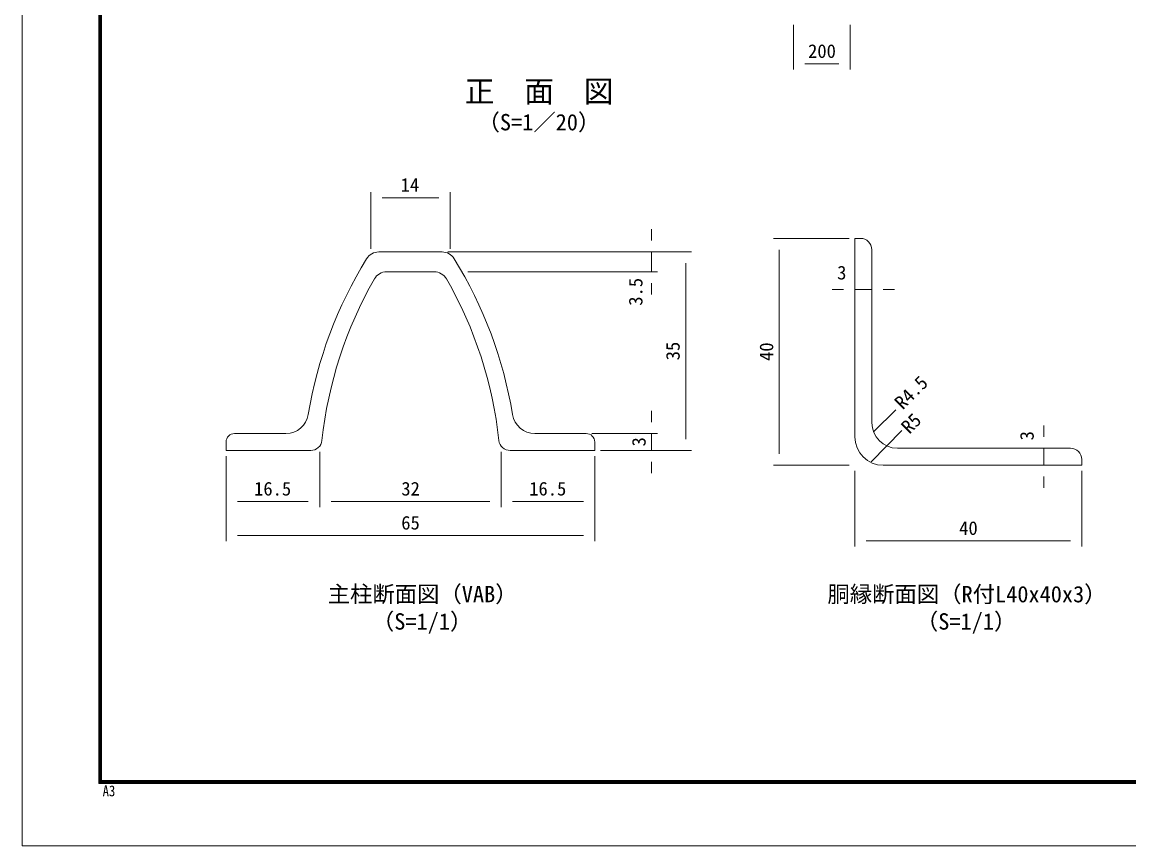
# Model space of a CAD drawing. Units: millimetres, scale not verified. Extents: x -4200 to 4200, y -2970 to 2970.
# Drawn here: x -4200 to -298, y -2970 to -66 of the extents above; entities that cross this region are included whole.
import ezdxf
from ezdxf.enums import TextEntityAlignment as Align

# ---------------------------------------------------------------- set-up
doc = ezdxf.new("R2010")
doc.units = ezdxf.units.MM
doc.header["$LTSCALE"] = 20
for name, color, linetype, lineweight in [('0-0_D-STR1', 1, 'Continuous', 18), ('0-2_D-STR-DIM', 7, 'Continuous', 9), ('0-B_D-TTL', 7, 'Continuous', 9)]:
    doc.layers.add(name, color=color, linetype=linetype, lineweight=lineweight)
doc.layers.add('0-8_D-TTL-TXT', color=7, linetype='Continuous')
doc.styles.add('ＭＳ ゴシック', font='')
doc.styles.get('ＭＳ ゴシック').set_extended_font_data('MS Gothic')

msp = doc.modelspace()

# ---------------------------------------------------------------- linework, layer by layer
at = {"layer": '0-0_D-STR1'}
for p, q in [((-1263.97, -1528.29), (-1263.97, -828.29)), ((-1243.97, -828.29), (-1263.97, -828.29)), ((-2942.87, -876.31), (-2719.05, -876.31)), ((-1203.97, -868.29), (-1203.97, -1478.29)), ((-2914.74, -946.31), (-2747.18, -946.31)), ((-3269.88, -1516.31), (-3450.96, -1516.31)), ((-2392.04, -1516.31), (-2210.96, -1516.31)), ((-3480.96, -1576.31), (-3480.96, -1546.31)), ((-2180.96, -1576.31), (-2180.96, -1546.31)), ((-3182.55, -1576.31), (-3480.96, -1576.31)), ((-2479.37, -1576.31), (-2180.96, -1576.31)), ((-1113.97, -1568.29), (-503.97, -1568.29))]:
    msp.add_line(p, q, dxfattribs=at)
msp.add_lwpolyline([(-1163.97, -1628.29), (-463.97, -1628.29), (-463.97, -1608.29)], dxfattribs=at)
for centre, radius, start, end in [((-1243.97, -868.29), 40, 0, 90), ((-2942.87, -926.31), 50, 90, 148.30182), ((-2719.05, -926.31), 50, 31.69818, 90), ((-1698.96, -1694.51), 1512, 148.30182, 170.6662), ((-3962.96, -1694.51), 1512, 9.3338, 31.69818), ((-1698.96, -1694.51), 1452, 150.13204, 173.91336), ((-2914.74, -996.31), 50, 90, 150.13204), ((-2747.18, -996.31), 50, 29.86796, 90), ((-3962.96, -1694.51), 1452, 6.08664, 29.86796), ((-3269.88, -1436.31), 80, 270, 350.6662), ((-2392.04, -1436.31), 80, 189.3338, 270), ((-1113.97, -1478.29), 90, 180.00046, 270), ((-3450.96, -1546.31), 30, 90, 180), ((-2210.96, -1546.31), 30, 0, 90), ((-3182.55, -1536.31), 40, 270, 353.91336), ((-2479.37, -1536.31), 40, 186.08664, 270), ((-1163.97, -1528.29), 100, 180.00043, 270), ((-503.97, -1608.29), 40, 0, 90)]:
    msp.add_arc(centre, radius, start, end, dxfattribs=at)
at = {"layer": '0-2_D-STR-DIM'}
for p, q in [((-1479.97, -76.08), (-1479.97, -233.4)), ((-1279.97, -76.08), (-1279.97, -233.4)), ((-1439.97, -213.4), (-1319.97, -213.4)), ((-2970.96, -864.95), (-2970.96, -665.18)), ((-2930.96, -685.18), (-2730.96, -685.18)), ((-2690.96, -864.95), (-2690.96, -665.18)), ((-1980.42, -836.31), (-1980.42, -796.31)), ((-1283.97, -828.29), (-1550.64, -828.29)), ((-2699.05, -876.31), (-1840.42, -876.31)), ((-2699.05, -876.31), (-1960.42, -876.31)), ((-1980.42, -946.31), (-1980.42, -876.31)), ((-1530.64, -868.29), (-1530.64, -1588.29)), ((-1860.42, -1536.31), (-1860.42, -916.31)), ((-2629.06, -946.31), (-1960.42, -946.31)), ((-1980.42, -986.31), (-1980.42, -1026.31)), ((-1303.97, -1008.21), (-1343.97, -1008.21)), ((-1263.97, -1008.21), (-1203.97, -1008.21)), ((-1163.97, -1008.21), (-1123.97, -1008.21)), ((-1980.42, -1476.31), (-1980.42, -1436.31)), ((-1119.44, -1432.98), (-1196.5, -1509.32)), ((-2190.96, -1516.31), (-1960.42, -1516.31)), ((-1980.42, -1576.31), (-1980.42, -1516.31)), ((-1097.93, -1505.7), (-1206.56, -1616.67)), ((-597.3, -1528.29), (-597.3, -1488.29)), ((-3480.96, -1596.31), (-3480.96, -1896.04)), ((-3480.96, -1596.31), (-3480.96, -1776.04)), ((-3150.96, -1580.85), (-3150.96, -1776.04)), ((-3150.96, -1580.85), (-3150.96, -1776.04)), ((-2510.96, -1580.85), (-2510.96, -1776.04)), ((-2510.96, -1580.85), (-2510.96, -1776.04)), ((-2180.96, -1596.31), (-2180.96, -1896.04)), ((-2180.96, -1596.31), (-2180.96, -1776.04)), ((-2160.96, -1576.31), (-1840.42, -1576.31)), ((-2160.96, -1576.31), (-1960.42, -1576.31)), ((-597.3, -1568.29), (-597.3, -1628.29)), ((-1980.42, -1616.31), (-1980.42, -1656.31)), ((-1283.97, -1628.29), (-1550.64, -1628.29)), ((-1263.97, -1648.29), (-1263.97, -1914.96)), ((-597.3, -1668.29), (-597.3, -1708.29)), ((-463.97, -1648.29), (-463.97, -1914.96)), ((-3440.96, -1756.04), (-3190.96, -1756.04)), ((-3110.96, -1756.04), (-2550.96, -1756.04)), ((-2470.96, -1756.04), (-2220.96, -1756.04)), ((-3440.96, -1876.04), (-2220.96, -1876.04)), ((-1223.97, -1894.96), (-503.97, -1894.96))]:
    msp.add_line(p, q, dxfattribs=at)
at = {"layer": '0-B_D-TTL', "color": 2, "lineweight": 18}
msp.add_lwpolyline([(-4200, 2970), (4200, 2970), (4200, -2970), (-4200, -2970)], close=True, dxfattribs=at)
at = {"layer": '0-B_D-TTL'}
for points in [[(-3930, 2750), (3930, 2750), (3930, -2750), (-3930, -2750)], [(-3927.5, 2747.5), (3927.5, 2747.5), (3927.5, -2747.5), (-3927.5, -2747.5)], [(-3925, 2745), (3925, 2745), (3925, -2745), (-3925, -2745)], [(-3922.5, 2742.5), (3922.5, 2742.5), (3922.5, -2742.5), (-3922.5, -2742.5)], [(-3920, 2740), (3920, 2740), (3920, -2740), (-3920, -2740)]]:
    msp.add_lwpolyline(points, close=True, dxfattribs=at)

# ---------------------------------------------------------------- texts
at = {"layer": '0-2_D-STR-DIM', "style": 'ＭＳ ゴシック'}
for s, p in [('200', (-1428.97, -206.65)), ('14', (-2865.48, -678.43)), ('3', (-1326.43, -987.71)), ('16.5', (-3382.21, -1749.29)), ('32', (-2863.06, -1749.29)), ('16.5', (-2412.21, -1749.29)), ('65', (-2863.31, -1869.29)), ('40', (-896.22, -1888.22))]:
    msp.add_text(s, height=48.09, dxfattribs=at).set_placement(p, align=Align.BOTTOM_LEFT)
for s, rotation, p in [('3.5', 90, (-1998.47, -1065.85)), ('35', 90, (-1867.17, -1258.29)), ('40', 90, (-1537.39, -1260.54)), ('R4.5', 45, (-1084.49, -1445.03)), ('R5', 45, (-1061.49, -1530.45)), ('3', 90, (-618.9, -1540.56)), ('3', 90, (-1987.17, -1562.04))]:
    msp.add_text(s, height=48.09, rotation=rotation, dxfattribs=at).set_placement(p, align=Align.BOTTOM_LEFT)
at = {"layer": '0-8_D-TTL-TXT', "style": 'ＭＳ ゴシック'}
for s, height, p in [('正\u3000面\u3000図', 76.98, (-2639.87, -371.8)), ('（S=1／20）', 57.77, (-2594.39, -465)), ('主柱断面図（VAB）', 57.77, (-3122.71, -2128.54)), ('胴縁断面図（R付L40x40x3）', 57.77, (-1360.62, -2128.85)), ('（S=1/1）', 57.77, (-2966.77, -2225.03)), ('（S=1/1）', 57.77, (-1048.74, -2225.03))]:
    msp.add_text(s, height=height, dxfattribs=at).set_placement(p, align=Align.BOTTOM_LEFT)
at = {"layer": '0-B_D-TTL', "style": 'ＭＳ ゴシック', "width": 0.85}
msp.add_text('A3', height=38.42, dxfattribs=at).set_placement((-3916.09, -2806.81), align=Align.BOTTOM_LEFT)

doc.saveas('drawing.dxf')
